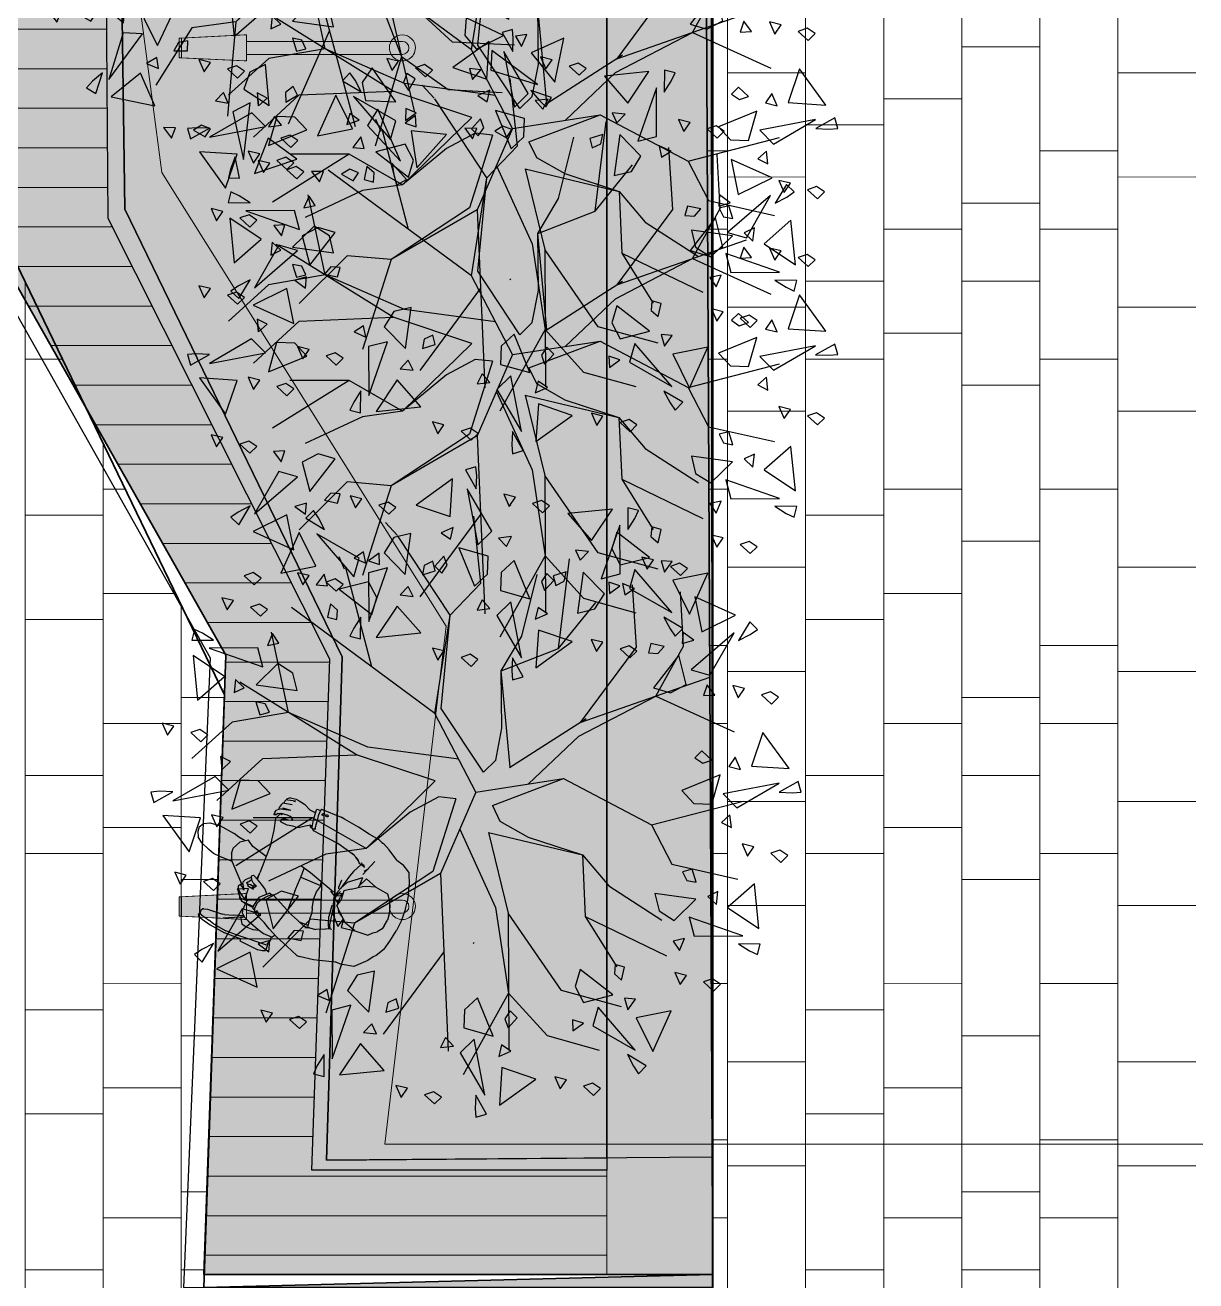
# Model space of a CAD drawing. Header units: millimetres. Extents: x -1912 to 88153, y -54123 to 4469.
# Drawn here: x 75600 to 80100, y -18642 to -13816 of the extents above; entities that cross this region are included whole.
import ezdxf

# ---------------------------------------------------------------- set-up
doc = ezdxf.new("R2010")
doc.units = ezdxf.units.MM
doc.header["$MEASUREMENT"] = 0
for name, color, linetype, lineweight in [('A - Fill Zone_Pen_No__1', 7, 'Continuous', 13), ('A - Pllaka meskatit_Pen_No__42', 8, 'Continuous', 25), ('A - Sanitaria_Pen_No__42', 8, 'Continuous', 25), ('Drawing & Figure_Pen_No__1', 7, 'Continuous', 13), ('Interior - Lamp_Pen_No__1', 7, 'Continuous', 13)]:
    doc.layers.add(name, color=color, linetype=linetype, lineweight=lineweight)
for name, color, linetype, lineweight, true_color in [('A - Fill Zone_Pen_No__102', 7, 'Continuous', 13, 0xcccccc), ('A - Fill Zone_Pen_No__28', 7, 'Continuous', 35, 0xa80f02), ('A - Fill Zone_Pen_No__4', 7, 'Continuous', 20, 0x029e21), ('Interior - Lamp_Pen_No__77', 7, 'Continuous', 20, 0xffeb28)]:
    doc.layers.add(name, color=color, linetype=linetype, lineweight=lineweight, true_color=true_color)
doc.layers.add('A - Pllaka meskatit', color=7, linetype='Continuous')

# ---------------------------------------------------------------- blocks, each defined once
blk = doc.blocks.new('*X2')
at = {"layer": 'A - Fill Zone_Pen_No__102', "color": 254, "linetype": 'Continuous', "lineweight": 13, "true_color": 0xcccccc}
for p, q in [((78300, -14600), (78300, -12699.8)), ((78600, -14600.1), (78600, -12700)), ((78900, -14600.1), (78900, -12699.9)), ((79200, -14600), (79200, -12699.9)), ((79500, -14600), (79500, -12699.8)), ((79800, -14600), (79800, -12699.8)), ((79200, -13900), (79500, -13900)), ((78300, -14000), (78600, -13999.9)), ((79800, -14000), (80100, -13999.9)), ((78900, -14100.1), (79200, -14100)), ((78600, -14200.1), (78900, -14200)), ((78221.6, -14300), (78300, -14300)), ((79500, -14300), (79800, -14300)), ((78300, -14400), (78600, -14399.9)), ((79800, -14400), (80100, -14399.9)), ((79200, -14500), (79500, -14500)), ((78223.1, -14600), (78300, -14600)), ((78300, -16500), (78300, -14599.8)), ((78600, -16500.1), (78600, -14600)), ((78900, -16500.1), (78900, -14599.9)), ((78900, -14600.1), (79200, -14600)), ((79200, -16500), (79200, -14599.9)), ((79500, -16500), (79500, -14599.8)), ((79500, -14600), (79800, -14600)), ((79800, -16500), (79800, -14599.8)), ((75600, -16500.1), (75600, -14801.4)), ((78600, -14800), (78900, -14799.9)), ((79500, -14800), (79200, -14800)), ((78300, -14900), (78600, -14899.9)), ((79800, -14900), (80100, -14899.9)), ((78900, -15000.1), (79200, -15000)), ((75600, -15100.1), (75744, -15100.1)), ((78225.6, -15100), (78300, -15100)), ((78600, -15100.1), (78900, -15100)), ((79500, -15100), (79800, -15100)), ((79200, -15200), (79500, -15200)), ((78300, -15300), (78600, -15299.9)), ((79800, -15300), (80100, -15299.9)), ((75900, -16500.1), (75900, -15423.5)), ((75900, -15600.1), (75985.1, -15600.1)), ((78228.1, -15600), (78300, -15600)), ((78900, -15600.1), (79200, -15600)), ((79500, -15600), (79800, -15600)), ((75600, -15700.1), (75900, -15700)), ((78600, -15700.1), (78900, -15700)), ((79200, -15800), (79500, -15800)), ((78300, -15900), (78600, -15899.9)), ((79800, -15900), (80100, -15899.9)), ((75900, -16000.1), (76178, -16000)), ((78900, -16000.1), (79200, -16000)), ((76200, -16500), (76200, -16045.6)), ((75600, -16100.1), (75900, -16100)), ((78600, -16100.1), (78900, -16100)), ((78231.1, -16200), (78300, -16200)), ((79500, -16200), (79800, -16200)), ((78300, -16300), (78600, -16299.9)), ((79800, -16300), (80100, -16299.9)), ((76200, -16400), (76365.8, -16400)), ((79200, -16400), (79500, -16400)), ((75600, -18400.1), (75600, -16500)), ((75900, -18400.1), (75900, -16499.9)), ((75900, -16500.1), (76200, -16500)), ((76200, -18400), (76200, -16499.9)), ((78232.6, -16500), (78300, -16500)), ((78300, -18400), (78300, -16499.8)), ((78600, -18400.1), (78600, -16500)), ((78900, -18400.1), (78900, -16499.9)), ((78900, -16500.1), (79200, -16500)), ((79200, -18400), (79200, -16499.9)), ((79500, -18400), (79500, -16499.8)), ((79500, -16500), (79800, -16500)), ((79800, -18400), (79800, -16499.8)), ((75600, -16700), (75900, -16699.9)), ((76355.4, -16700), (76200, -16700)), ((78600, -16700), (78900, -16699.9)), ((79500, -16700), (79200, -16700)), ((78300, -16800), (78600, -16799.9)), ((79800, -16800), (80100, -16799.9)), ((75900, -16900.1), (76200, -16900)), ((78900, -16900.1), (79200, -16900)), ((75600, -17000.1), (75900, -17000)), ((78235.1, -17000), (78300, -17000)), ((78600, -17000.1), (78900, -17000)), ((79500, -17000), (79800, -17000)), ((76200, -17100), (76341.6, -17100)), ((79200, -17100), (79500, -17100)), ((78300, -17200), (78600, -17199.9)), ((79800, -17200), (80100, -17199.9)), ((75900, -17500.1), (76200, -17500)), ((78237.6, -17500), (78300, -17500)), ((78900, -17500.1), (79200, -17500)), ((79500, -17500), (79800, -17500)), ((75600, -17600.1), (75900, -17600)), ((78600, -17600.1), (78900, -17600)), ((76200, -17700), (76320.8, -17700)), ((79200, -17700), (79500, -17700)), ((78300, -17800), (78600, -17799.9)), ((79800, -17800), (80100, -17799.9)), ((75900, -17900.1), (76200, -17900)), ((78900, -17900.1), (79200, -17900)), ((75600, -18000.1), (75900, -18000)), ((78600, -18000.1), (78900, -18000)), ((78240.6, -18100), (78300, -18100)), ((79500, -18100), (79800, -18100)), ((78300, -18200), (78600, -18199.9)), ((79800, -18200), (80100, -18199.9)), ((76200, -18300), (76300, -18300)), ((79200, -18300), (79500, -18300)), ((75600, -20300.1), (75600, -18400)), ((75900, -20300.1), (75900, -18399.9)), ((75900, -18400.1), (76200, -18400)), ((76200, -20300), (76200, -18399.9)), ((78242.1, -18400), (78300, -18400)), ((78300, -20300), (78300, -18399.8)), ((78600, -20300.1), (78600, -18400)), ((78900, -20300.1), (78900, -18399.9)), ((78900, -18400.1), (79200, -18400)), ((79200, -20300), (79200, -18399.9)), ((79500, -20300), (79500, -18399.8)), ((79500, -18400), (79800, -18400)), ((79800, -20300), (79800, -18399.8)), ((75600, -18600), (75900, -18599.9)), ((76289.7, -18600), (76200, -18600)), ((78600, -18600), (78900, -18599.9)), ((79500, -18600), (79200, -18600))]:
    blk.add_line(p, q, dxfattribs=at)
blk = doc.blocks.new('Fill_1', base_point=(0, 0))
at = {"layer": 'A - Fill Zone_Pen_No__28', "color": 14, "linetype": 'Continuous', "lineweight": 35, "true_color": 0xa80f02, "flags": 128}
blk.add_lwpolyline([(76366.1, -16390.2), (75512.1, -14619.1), (75512.1, -13439.4), (76500.5, -10122), (78200.7, -10113.5), (78243.4, -18667.2), (76287.3, -18667.4)], close=True, dxfattribs=at)
at = {"layer": 'A - Fill Zone_Pen_No__102', "color": 254, "linetype": 'Continuous', "lineweight": 13, "true_color": 0xcccccc}
blk.add_blockref('*X2', (0, 0), dxfattribs=at)
blk = doc.blocks.new('Slab_29', base_point=(75512.1, -14717.6))
at = {"layer": 'A - Pllaka meskatit_Pen_No__42', "color": 8, "linetype": 'Continuous', "lineweight": 25, "flags": 128}
for points in [[(75512.1, -14717.6), (76371.4, -16237.3), (76287.3, -18617.4), (78242.4, -18617.4), (78242.4, -18117.3), (78235.6, -10664.1), (78036, -10664.3), (78036, -10164.3), (76536, -10171.8), (75512.1, -13439.4)], [(75911.5, -13527.8), (76816.8, -10570.4), (77836, -10565.3), (77836, -18217.4), (77036.7, -18217.4), (76701.4, -18217.4), (76771.1, -16252.4), (75919.5, -14560.1)]]:
    blk.add_lwpolyline(points, close=True, dxfattribs=at)
blk = doc.blocks.new('Slab_32', base_point=(76500.5, -10122))
at = {"layer": 'A - Pllaka meskatit_Pen_No__42', "color": 8, "linetype": 'Continuous', "lineweight": 25, "flags": 128}
blk.add_lwpolyline([(76500.5, -10122), (75454.8, -13452.6), (75455, -14730.8), (76311.8, -16248.3), (76208.8, -18667.4), (76287.3, -18667.4), (78242.4, -18667.4), (78242.4, -18166.8), (76758.5, -18178.2), (76819, -16243.7), (75982.8, -14523.2), (75968.7, -13514.7), (76852.3, -10620.2), (78086, -10614.1), (78086, -10114)], close=True, dxfattribs=at)
blk = doc.blocks.new('Slab_37', base_point=(76852.3, -10620.2))
at = {"layer": 'A - Pllaka meskatit_Pen_No__42', "color": 8, "linetype": 'Continuous', "lineweight": 25, "flags": 128}
blk.add_lwpolyline([(76852.3, -10620.2), (75968.7, -13514.7), (75982.8, -14523.2), (76819, -16243.7), (76758.5, -18178.2), (77836, -18169.9), (77836, -10615.3)], close=True, dxfattribs=at)
blk = doc.blocks.new('Slab_38', base_point=(83615.8, 2742.2))
at = {"layer": 'A - Pllaka meskatit_Pen_No__42', "color": 8, "linetype": 'Continuous', "lineweight": 25, "flags": 128}
blk.add_lwpolyline([(75512.1, -13439.4), (75512.1, -14717.6), (76371.4, -16237.3), (76287.3, -18667.4), (78242, -18667.4), (78241.9, -10113.3), (76500.5, -10122)], close=True, dxfattribs=at)
blk = doc.blocks.new('Bush2_GWL')
at = {"layer": 'A - Sanitaria_Pen_No__42', "color": 8, "linetype": 'Continuous', "lineweight": 25}
for p, q in [((0, 1250), (-40.4, 1238.4)), ((0, 1250), (-40.4, 1238.4)), ((-40.4, 1238.4), (0.7, 1164.9)), ((-40.4, 1238.4), (0.7, 1164.9)), ((2.7, 1215.6), (0, 1250)), ((2.7, 1215.6), (0, 1250)), ((0.7, 1164.9), (2.7, 1215.6)), ((0.7, 1164.9), (2.7, 1215.6)), ((-89.8, 1203.7), (-229.4, 1103)), ((-89.8, 1203.7), (-229.4, 1103)), ((-99.3, 1059), (-89.8, 1203.7)), ((-99.3, 1059), (-89.8, 1203.7)), ((-34.1, 1164.8), (6.8, 950.3)), ((60.3, 1002.9), (-34.1, 1164.8)), ((-34.1, 1164.8), (6.8, 950.3)), ((60.3, 1002.9), (-34.1, 1164.8)), ((264.4, 1206.3), (218, 1185.8)), ((218, 1185.8), (253.6, 1161.6)), ((253.6, 1161.6), (264.4, 1206.3)), ((-308.1, 1158.1), (-354.5, 1137.6)), ((-354.5, 1137.6), (-318.9, 1113.4)), ((-318.9, 1113.4), (-308.1, 1158.1)), ((-625, 1082.5), (-654.2, 1052.3)), ((-605.5, 1054.1), (-625, 1082.5)), ((-229.4, 1103), (-99.3, 1059)), ((-229.4, 1103), (-99.3, 1059)), ((268.4, 937.5), (128.7, 1092)), ((228.5, 1096.1), (193.5, 1057.7)), ((240.4, 1061.3), (228.5, 1096.1)), ((524.1, 1087.4), (352.8, 1069.9)), ((352.8, 1069.9), (443.5, 966.8)), ((443.5, 966.8), (524.1, 1087.4)), ((584.2, 1092.7), (583.1, 1008.5)), ((625, 1082.5), (584.2, 1092.7)), ((610.1, 1051.4), (625, 1082.5)), ((-654.2, 1052.3), (-581.8, 1009.2)), ((-581.8, 1009.2), (-605.5, 1054.1)), ((-344, 1047.9), (-379, 1009.5)), ((-332.1, 1013.1), (-344, 1047.9)), ((-87.2, 1016.4), (-133.6, 995.9)), ((-87.2, 1016.4), (-133.6, 995.9)), ((-98, 971.7), (-87.2, 1016.4)), ((-98, 971.7), (-87.2, 1016.4)), ((193.5, 1057.7), (219.8, 1030.9)), ((219.8, 1030.9), (240.4, 1061.3)), ((552.9, 1025.8), (481, 819.6)), ((553.7, 838.3), (552.9, 1025.8)), ((583.1, 1008.5), (610.1, 1051.4)), ((-679.7, 997.6), (-750.2, 840.5)), ((-615.5, 867.5), (-679.7, 997.6)), ((-612, 991.7), (-469.3, 826.4)), ((-449.2, 898.7), (-612, 991.7)), ((-379, 1009.5), (-352.7, 982.7)), ((-352.7, 982.7), (-332.1, 1013.1)), ((-133.6, 995.9), (-98, 971.7)), ((-133.6, 995.9), (-98, 971.7)), ((-33.1, 996.4), (128.7, 819.9)), ((6.8, 950.3), (60.3, 1002.9)), ((6.8, 950.3), (60.3, 1002.9)), ((136.4, 981.6), (87.1, 976.1)), ((136.4, 981.6), (87.1, 976.1)), ((87.1, 976.1), (111.8, 978.8)), ((87.1, 976.1), (116.7, 943)), ((87.1, 976.1), (116.7, 943)), ((116.7, 943), (136.4, 981.6)), ((116.7, 943), (136.4, 981.6)), ((746.5, 977.3), (700.1, 956.8)), ((735.7, 932.6), (746.5, 977.3)), ((-372.7, 918.3), (-412.6, 888.9)), ((-370.4, 875), (-372.7, 918.3)), ((-99.3, 628.6), (-283.2, 922.8)), ((-65.7, 938.4), (-5.8, 791)), ((46.2, 906.8), (-65.7, 938.4)), ((-65.7, 938.4), (-5.8, 791)), ((46.2, 906.8), (-65.7, 938.4)), ((306.2, 720.8), (268.4, 937.5)), ((382.3, 929.3), (401, 890.6)), ((432.7, 923.8), (382.3, 929.3)), ((401, 890.6), (432.7, 923.8)), ((700.1, 956.8), (735.7, 932.6)), ((-469.3, 826.4), (-449.2, 898.7)), ((-412.6, 888.9), (-370.4, 875)), ((-123.1, 906.2), (-158.1, 867.8)), ((-123.1, 906.2), (-158.1, 867.8)), ((-131.8, 841), (-111.1, 871.5)), ((-131.8, 841), (-111.1, 871.5)), ((-111.1, 871.5), (-123.1, 906.2)), ((-111.1, 871.5), (-123.1, 906.2)), ((43.6, 837.4), (46.2, 906.8)), ((43.6, 837.4), (46.2, 906.8)), ((143.4, 459.5), (422.8, 908.1)), ((831.2, 891.2), (796.1, 852.8)), ((843.1, 856.4), (831.2, 891.2)), ((-838.4, 826.6), (-884.9, 806.2)), ((-849.3, 782), (-838.4, 826.6)), ((-750.2, 840.5), (-615.5, 867.5)), ((-583.7, 836.7), (-613.7, 795.7)), ((-570.7, 792.6), (-583.7, 836.7)), ((-158.1, 867.8), (-131.8, 841)), ((-158.1, 867.8), (-131.8, 841)), ((-99.3, 628.6), (-99.3, 856.6)), ((-5.8, 791), (43.6, 837.4)), ((-5.8, 791), (43.6, 837.4)), ((346.5, 846.4), (297, 830.6)), ((297, 830.6), (306.4, 794.3)), ((339.5, 810.3), (346.5, 846.4)), ((412.3, 845.5), (390.5, 687.9)), ((493.4, 762.2), (412.3, 845.5)), ((481, 819.6), (553.7, 838.3)), ((710.6, 867.1), (675.6, 828.7)), ((675.6, 828.7), (701.9, 801.9)), ((701.9, 801.9), (722.6, 832.3)), ((722.6, 832.3), (710.6, 867.1)), ((796.1, 852.8), (822.4, 826)), ((822.4, 826), (843.1, 856.4)), ((-884.9, 806.2), (-849.3, 782)), ((-489.1, 636), (-673, 819.9)), ((-613.7, 795.7), (-570.7, 792.6)), ((-413.3, 808.4), (-526.1, 779.8)), ((-526.1, 779.8), (-400.5, 682.1)), ((-381, 747), (-413.3, 808.4)), ((-239.1, 577.2), (-342, 797.8)), ((128.7, 819.9), (143.4, 459.5)), ((306.2, 720.8), (614.6, 785.8)), ((306.4, 794.3), (339.5, 810.3)), ((609, 781.9), (563.5, 801.7)), ((563.5, 801.7), (572.5, 758.3)), ((572.5, 758.3), (609, 781.9)), ((-400.5, 682.1), (-381, 747)), ((456.5, 703.5), (493.4, 762.2)), ((997.6, 679.7), (840.5, 750.2)), ((840.5, 750.2), (867.5, 615.5)), ((-874.3, 716.5), (-909.3, 678)), ((-909.3, 678), (-883.1, 651.3)), ((-883.1, 651.3), (-862.4, 681.7)), ((-862.4, 681.7), (-874.3, 716.5)), ((-559.7, 723.3), (-570.8, 672.5)), ((-532, 699.1), (-559.7, 723.3)), ((-534.7, 662.5), (-532, 699.1)), ((172.8, 415.4), (306.2, 720.8)), ((302.1, 157.9), (708.7, 708.6)), ((390.5, 687.9), (456.5, 703.5)), ((867.5, 615.5), (997.6, 679.7)), ((-570.8, 672.5), (-534.7, 662.5)), ((-503.8, 466.9), (-489.1, 636)), ((-217, 422.7), (-99.3, 628.6)), ((1052.3, 654.2), (1009.2, 581.8)), ((1082.5, 625), (1052.3, 654.2)), ((-1082.5, 625), (-1092.7, 584.2)), ((-1092.7, 584.2), (-1008.5, 583.1)), ((-1051.4, 610.1), (-1082.5, 625)), ((-1008.5, 583.1), (-1051.4, 610.1)), ((-781.9, 609), (-801.7, 563.5)), ((-758.3, 572.5), (-781.9, 609)), ((795.7, 613.7), (792.6, 570.7)), ((792.6, 570.7), (836.7, 583.7)), ((836.7, 583.7), (795.7, 613.7)), ((991.7, 612), (826.4, 469.3)), ((898.7, 449.2), (991.7, 612)), ((1009.2, 581.8), (1054.1, 605.5)), ((1054.1, 605.5), (1082.5, 625)), ((-838.3, 553.7), (-1025.8, 552.9)), ((-1025.8, 552.9), (-819.6, 481)), ((-503.8, 466.9), (-849.5, 577.2)), ((-819.6, 481), (-838.3, 553.7)), ((-801.7, 563.5), (-758.3, 572.5)), ((-217, 422.7), (-239.1, 577.2)), ((672.5, 570.8), (662.5, 534.7)), ((662.5, 534.7), (699.1, 532)), ((723.3, 559.7), (672.5, 570.8)), ((699.1, 532), (723.3, 559.7)), ((-1087.4, 524.1), (-1069.9, 352.8)), ((-966.8, 443.5), (-1087.4, 524.1)), ((-762.2, 493.4), (-845.5, 412.3)), ((-703.5, 456.5), (-762.2, 493.4)), ((481.2, 400.5), (861.7, 500.1)), ((779.8, 526.1), (682.1, 400.5)), ((808.4, 413.3), (779.8, 526.1)), ((904.7, 527.1), (858.3, 506.6)), ((1138.3, 483.1), (1091.8, 462.7)), ((1127.4, 438.5), (1138.3, 483.1)), ((-1069.9, 352.8), (-966.8, 443.5)), ((-687.9, 390.5), (-703.5, 456.5)), ((-305.2, 165.3), (-503.8, 466.9)), ((-312.6, 135.9), (-503.8, 466.9)), ((42.6, 157.2), (143.4, 459.5)), ((826.4, 469.3), (898.7, 449.2)), ((1091.8, 462.7), (1127.4, 438.5)), ((-923.8, 432.7), (-929.3, 382.3)), ((-929.3, 382.3), (-890.6, 401)), ((-890.6, 401), (-923.8, 432.7)), ((-845.5, 412.3), (-687.9, 390.5)), ((-77.3, 253.6), (-217, 422.7)), ((42.6, 157.2), (-217, 422.7)), ((126.2, 66), (172.8, 415.4)), ((682.1, 400.5), (747, 381)), ((747, 381), (808.4, 413.3)), ((888.9, 412.6), (875, 370.4)), ((918.3, 372.7), (888.9, 412.6)), ((-613.9, 123), (-930.4, 356.5)), ((-846.4, 346.5), (-830.6, 297)), ((-810.3, 339.5), (-846.4, 346.5)), ((-794.3, 306.4), (-810.3, 339.5)), ((875, 370.4), (918.3, 372.7)), ((986.1, 301.6), (1035.5, 348.1)), ((1102.3, 372.9), (1067.3, 334.5)), ((1093.6, 307.8), (1114.3, 338.2)), ((1114.3, 338.2), (1102.3, 372.9)), ((-1127.7, 308.4), (-1174.1, 287.9)), ((-1138.5, 263.7), (-1127.7, 308.4)), ((-830.6, 297), (-794.3, 306.4)), ((679.7, 98.9), (982.6, 298.6)), ((1067.3, 334.5), (1093.6, 307.8)), ((-1174.1, 287.9), (-1138.5, 263.7)), ((-18.4, 143.3), (-77.3, 253.6)), ((-1163.6, 198.2), (-1198.6, 159.7)), ((-1151.7, 163.4), (-1163.6, 198.2)), ((1103, 229.4), (1059, 99.3)), ((1203.7, 89.8), (1103, 229.4)), ((-1198.6, 159.7), (-1172.3, 133)), ((-1172.3, 133), (-1151.7, 163.4)), ((-25.8, 77.1), (-305.2, 165.3)), ((0, 0), (302.1, 157.9)), ((302.1, 157.9), (679.7, 98.9)), ((867.8, 158.1), (841, 131.8)), ((906.2, 123.1), (867.8, 158.1)), ((-312.6, 135.9), (-996.5, 106.5)), ((-981.6, 136.4), (-976.1, 87.1)), ((-943, 116.7), (-981.6, 136.4)), ((-976.1, 87.1), (-943, 116.7)), ((0, 0), (-312.6, 135.9)), ((-25.8, 77.1), (-18.4, 143.3)), ((76.2, -28.3), (320.4, 133.7)), ((320.4, 133.7), (679.7, 98.9)), ((679.7, 98.9), (802.1, -18.8)), ((841, 131.8), (871.5, 111.1)), ((871.5, 111.1), (906.2, 123.1)), ((995.9, 133.6), (971.7, 98)), ((971.7, 98), (1016.4, 87.2)), ((1016.4, 87.2), (995.9, 133.6)), ((1059, 99.3), (1203.7, 89.8)), ((-1002.9, 60.3), (-1164.8, -34.1)), ((-773.1, -125.5), (-1086.2, 48.8)), ((-950.3, 6.8), (-1002.9, 60.3)), ((-143.3, 62.3), (-443.5, -75.4)), ((938.4, 65.7), (791, 5.8)), ((906.8, -46.2), (938.4, 65.7)), ((-1215.6, 2.7), (-1250, 0)), ((-1250, 0), (-1238.4, -40.4)), ((-1238.4, -40.4), (-1164.9, 0.7)), ((-1164.9, 0.7), (-1215.6, 2.7)), ((-1164.8, -34.1), (-950.3, 6.8)), ((-906.8, 46.2), (-938.4, -65.7)), ((-837.4, 43.6), (-906.8, 46.2)), ((-791, -5.8), (-837.4, 43.6)), ((-578.4, 7.3), (-581.6, 10.5)), ((0, 0), (51.7, -336.9)), ((791, 5.8), (837.4, -43.6)), ((802.1, -18.8), (1060.6, 8.8)), ((1164.8, 34.1), (950.3, -6.8)), ((1002.9, -60.3), (1164.8, 34.1)), ((1238.4, 40.4), (1164.9, -0.7)), ((1215.6, -2.7), (1250, 0)), ((1250, 0), (1238.4, 40.4)), ((-938.4, -65.7), (-791, -5.8)), ((-155.7, -47.8), (-465.2, -123.8)), ((-155.7, -47.8), (-241.9, -409)), ((76.2, -28.3), (123.1, -75.6)), ((837.4, -43.6), (906.8, -46.2)), ((950.3, -6.8), (1002.9, -60.3)), ((1164.9, -0.7), (1215.6, -2.7)), ((-1203.7, -89.8), (-1103, -229.4)), ((-1059, -99.3), (-1203.7, -89.8)), ((-971.7, -98), (-1016.4, -87.2)), ((-1016.4, -87.2), (-995.9, -133.6)), ((-443.5, -75.4), (-773.1, -125.5)), ((-111.4, -92), (-173.3, -200.6)), ((-51.5, -62.9), (-111.4, -92)), ((-51.5, -62.9), (51.7, -336.9)), ((123.1, -75.6), (245.9, -99.1)), ((976.1, -87.1), (943, -116.7)), ((981.6, -136.4), (976.1, -87.1)), ((-1103, -229.4), (-1059, -99.3)), ((-995.9, -133.6), (-971.7, -98)), ((-465.2, -123.8), (-993.7, -126.6)), ((-773.1, -125.5), (-936.2, -273)), ((-871.5, -111.1), (-906.2, -123.1)), ((-906.2, -123.1), (-867.8, -158.1)), ((-841, -131.8), (-871.5, -111.1)), ((-867.8, -158.1), (-841, -131.8)), ((-762.1, -328.4), (-465.2, -123.8)), ((93.9, -129.3), (282.2, -422.9)), ((95.6, -131.9), (465.2, -96.6)), ((245.9, -99.1), (465.2, -96.6)), ((465.2, -96.6), (599.3, -176.4)), ((465.2, -96.6), (551.6, -317.5)), ((943, -116.7), (981.6, -136.4)), ((1144.3, -107.4), (1097.8, -127.9)), ((1097.8, -127.9), (1133.4, -152.1)), ((1133.4, -152.1), (1144.3, -107.4)), ((599.3, -176.4), (835.6, -234.9)), ((-173.3, -200.6), (-241.9, -409)), ((31, -201.7), (214.7, -395.3)), ((1108.4, -217.6), (1073.4, -256.1)), ((1120.3, -252.4), (1108.4, -217.6)), ((-936.2, -273), (-992.3, -473.5)), ((1073.4, -256.1), (1099.6, -282.8)), ((1099.6, -282.8), (1120.3, -252.4)), ((-1094.7, -302.7), (-1141.2, -323.2)), ((-1141.2, -323.2), (-1105.6, -347.4)), ((-1105.6, -347.4), (-1094.7, -302.7)), ((-825.2, -559.4), (-762.1, -328.4)), ((51.7, -336.9), (-126.2, -675.2)), ((551.6, -317.5), (896, -359.2)), ((551.6, -317.5), (729, -460.7)), ((830.6, -297), (794.3, -306.4)), ((794.3, -306.4), (810.3, -339.5)), ((846.4, -346.5), (830.6, -297)), ((-875, -370.4), (-918.3, -372.7)), ((-918.3, -372.7), (-888.9, -412.6)), ((-888.9, -412.6), (-875, -370.4)), ((-747, -381), (-808.4, -413.3)), ((-682.1, -400.5), (-747, -381)), ((810.3, -339.5), (846.4, -346.5)), ((929.3, -382.3), (890.6, -401)), ((923.8, -432.7), (929.3, -382.3)), ((1069.9, -352.8), (966.8, -443.5)), ((1087.4, -524.1), (1069.9, -352.8)), ((-1130.7, -412.9), (-1165.7, -451.3)), ((-1118.7, -447.7), (-1130.7, -412.9)), ((-808.4, -413.3), (-779.8, -526.1)), ((-779.8, -526.1), (-682.1, -400.5)), ((-478.8, -419.3), (-671.7, -540.9)), ((-478.8, -419.3), (-629.6, -731.7)), ((-241.9, -409), (-478.8, -419.3)), ((-241.9, -409), (-360.7, -510)), ((214.7, -395.3), (368.7, -691)), ((557.2, -615), (267.6, -400.1)), ((267.6, -400.1), (441.2, -899.3)), ((845.5, -412.3), (687.9, -390.5)), ((687.9, -390.5), (703.5, -456.5)), ((762.2, -493.4), (845.5, -412.3)), ((890.6, -401), (923.8, -432.7)), ((-1165.7, -451.3), (-1139.4, -478.1)), ((-1139.4, -478.1), (-1118.7, -447.7)), ((-898.7, -449.2), (-991.7, -612)), ((-991.7, -612), (-826.4, -469.3)), ((-826.4, -469.3), (-898.7, -449.2)), ((703.5, -456.5), (762.2, -493.4)), ((1025.8, -552.9), (819.6, -481)), ((819.6, -481), (838.3, -553.7)), ((966.8, -443.5), (1087.4, -524.1)), ((-360.7, -510), (-492.5, -714.8)), ((-792.6, -570.7), (-836.7, -583.7)), ((-795.7, -613.7), (-792.6, -570.7)), ((-699.1, -532), (-723.3, -559.7)), ((-723.3, -559.7), (-672.5, -570.8)), ((-662.5, -534.7), (-699.1, -532)), ((-672.5, -570.8), (-662.5, -534.7)), ((801.7, -563.5), (758.3, -572.5)), ((758.3, -572.5), (781.9, -609)), ((781.9, -609), (801.7, -563.5)), ((838.3, -553.7), (1025.8, -552.9)), ((-1054.1, -605.5), (-1082.5, -625)), ((-1082.5, -625), (-1052.3, -654.2)), ((-1009.2, -581.8), (-1054.1, -605.5)), ((-1052.3, -654.2), (-1009.2, -581.8)), ((-867.5, -615.5), (-997.6, -679.7)), ((-840.5, -750.2), (-867.5, -615.5)), ((-836.7, -583.7), (-795.7, -613.7)), ((796.2, -599.9), (557.2, -615)), ((1092.7, -584.2), (1008.5, -583.1)), ((1008.5, -583.1), (1051.4, -610.1)), ((1051.4, -610.1), (1082.5, -625)), ((1082.5, -625), (1092.7, -584.2)), ((-126.2, -675.2), (-277.2, -752.9)), ((-126.2, -675.2), (-35.2, -1026.4)), ((534.7, -662.5), (532, -699.1)), ((570.8, -672.5), (534.7, -662.5)), ((559.7, -723.3), (570.8, -672.5)), ((903.2, -637.8), (856.8, -658.3)), ((856.8, -658.3), (892.4, -682.5)), ((892.4, -682.5), (903.2, -637.8)), ((-997.6, -679.7), (-840.5, -750.2)), ((-456.5, -703.5), (-493.4, -762.2)), ((-390.5, -687.9), (-456.5, -703.5)), ((-412.3, -845.5), (-390.5, -687.9)), ((368.7, -691), (231.9, -992.9)), ((368.7, -691), (561, -797.6)), ((400.5, -682.1), (381, -747)), ((526.1, -779.8), (400.5, -682.1)), ((532, -699.1), (559.7, -723.3)), ((-693.8, -764.3), (-740.2, -784.8)), ((-704.6, -809), (-693.8, -764.3)), ((-572.5, -758.3), (-609, -781.9)), ((-563.5, -801.7), (-572.5, -758.3)), ((-493.4, -762.2), (-412.3, -845.5)), ((-277.2, -752.9), (-334.6, -1006.5)), ((381, -747), (413.3, -808.4)), ((867.3, -748), (832.3, -786.4)), ((879.2, -782.7), (867.3, -748)), ((-740.2, -784.8), (-704.6, -809)), ((-609, -781.9), (-563.5, -801.7)), ((-481, -819.6), (-553.7, -838.3)), ((-552.9, -1025.8), (-481, -819.6)), ((-339.5, -810.3), (-346.5, -846.4)), ((-306.4, -794.3), (-339.5, -810.3)), ((-297, -830.6), (-306.4, -794.3)), ((5.8, -791), (-43.6, -837.4)), ((65.7, -938.4), (5.8, -791)), ((413.3, -808.4), (526.1, -779.8)), ((561, -797.6), (769, -785.9)), ((613.7, -795.7), (570.7, -792.6)), ((570.7, -792.6), (583.7, -836.7)), ((583.7, -836.7), (613.7, -795.7)), ((832.3, -786.4), (858.6, -813.2)), ((858.6, -813.2), (879.2, -782.7)), ((-553.7, -838.3), (-552.9, -1025.8)), ((-346.5, -846.4), (-297, -830.6)), ((-43.6, -837.4), (-46.2, -906.8)), ((131.8, -841), (111.1, -871.5)), ((123.1, -906.2), (158.1, -867.8)), ((158.1, -867.8), (131.8, -841)), ((469.3, -826.4), (449.2, -898.7)), ((612, -991.7), (469.3, -826.4)), ((750.2, -840.5), (615.5, -867.5)), ((615.5, -867.5), (679.7, -997.6)), ((679.7, -997.6), (750.2, -840.5)), ((-729.7, -874.5), (-764.7, -913)), ((-764.7, -913), (-738.4, -939.7)), ((-738.4, -939.7), (-717.8, -909.3)), ((-717.8, -909.3), (-729.7, -874.5)), ((-401, -890.6), (-432.7, -923.8)), ((-382.3, -929.3), (-401, -890.6)), ((-46.2, -906.8), (65.7, -938.4)), ((111.1, -871.5), (123.1, -906.2)), ((412.6, -888.9), (370.4, -875)), ((370.4, -875), (372.7, -918.3)), ((372.7, -918.3), (412.6, -888.9)), ((449.2, -898.7), (612, -991.7)), ((-432.7, -923.8), (-382.3, -929.3)), ((-116.7, -943), (-136.4, -981.6)), ((-87.1, -976.1), (-116.7, -943)), ((-6.8, -950.3), (-60.3, -1002.9)), ((34.1, -1164.8), (-6.8, -950.3)), ((-583.1, -1008.5), (-610.1, -1051.4)), ((-584.2, -1092.7), (-583.1, -1008.5)), ((-443.5, -966.8), (-524.1, -1087.4)), ((-352.8, -1069.9), (-443.5, -966.8)), ((-136.4, -981.6), (-87.1, -976.1)), ((-60.3, -1002.9), (34.1, -1164.8)), ((98, -971.7), (87.2, -1016.4)), ((87.2, -1016.4), (133.6, -995.9)), ((133.6, -995.9), (98, -971.7)), ((409.1, -987.3), (362.6, -1007.8)), ((362.6, -1007.8), (398.2, -1032)), ((398.2, -1032), (409.1, -987.3)), ((654.2, -1052.3), (581.8, -1009.2)), ((581.8, -1009.2), (605.5, -1054.1)), ((-610.1, -1051.4), (-625, -1082.5)), ((-199.6, -1023.5), (-246.1, -1043.9)), ((-246.1, -1043.9), (-210.5, -1068.1)), ((-210.5, -1068.1), (-199.6, -1023.5)), ((99.3, -1059), (89.8, -1203.7)), ((229.4, -1103), (99.3, -1059)), ((605.5, -1054.1), (625, -1082.5)), ((625, -1082.5), (654.2, -1052.3)), ((-625, -1082.5), (-584.2, -1092.7)), ((-524.1, -1087.4), (-352.8, -1069.9)), ((89.8, -1203.7), (229.4, -1103)), ((373.1, -1097.5), (338.1, -1135.9)), ((385.1, -1132.3), (373.1, -1097.5)), ((-235.5, -1133.7), (-270.5, -1172.1)), ((-223.6, -1168.4), (-235.5, -1133.7)), ((338.1, -1135.9), (364.4, -1162.7)), ((364.4, -1162.7), (385.1, -1132.3)), ((-270.5, -1172.1), (-244.3, -1198.8)), ((-244.3, -1198.8), (-223.6, -1168.4)), ((-0.7, -1164.9), (-2.7, -1215.6)), ((40.4, -1238.4), (-0.7, -1164.9)), ((-2.7, -1215.6), (0, -1250)), ((0, -1250), (40.4, -1238.4))]:
    blk.add_line(p, q, dxfattribs=at)
blk = doc.blocks.new('Man Sitting 01 26')
at = {"layer": 'A - Sanitaria_Pen_No__42', "color": 8, "linetype": 'Continuous', "lineweight": 25}
for p, q in [((-107, 332.1), (-73.2, 340.7)), ((-46.9, 343.9), (-73.2, 340.7)), ((-46.9, 343.9), (2.9, 345.8)), ((2.9, 345.8), (43.1, 342.8)), ((90.1, 334), (43.1, 342.8)), ((-183.1, 303.6), (-201.7, 272.8)), ((-183.1, 303.6), (-136.2, 324.4)), ((-107, 332.1), (-136.2, 324.4)), ((-34.6, 284.3), (-6.9, 291.7)), ((-6.9, 291.7), (18.5, 296.1)), ((43.9, 291.9), (18.5, 296.1)), ((43.9, 291.9), (57.3, 288.7)), ((127.5, 324.4), (90.1, 334)), ((127.5, 324.4), (160.7, 304.9)), ((160.7, 304.9), (169.5, 296.4)), ((169.5, 296.4), (190.2, 281.5)), ((-209.9, 244.5), (-235, 202.7)), ((-209.9, 244.5), (-201.7, 272.8)), ((-83.5, 207.4), (-75.7, 258.1)), ((-75.7, 258.1), (-57.2, 272.6)), ((-57.2, 272.6), (-34.6, 284.3)), ((57.3, 288.7), (75.1, 275.6)), ((84.6, 260.7), (75.1, 275.6)), ((99.8, 246), (84.6, 260.7)), ((102.4, 193.2), (99.8, 246)), ((190.2, 281.5), (231.3, 240.4)), ((-249.7, 172.7), (-235, 202.7)), ((-99.3, 161.7), (-83.5, 207.4)), ((-83.5, 207.4), (-77.9, 190.5)), ((102.4, 193.2), (88.7, 150.2)), ((110.4, 139.9), (102.4, 193.2)), ((231.3, 240.4), (240.9, 195.5)), ((241.5, 171.5), (240.9, 195.5)), ((-257.1, 152.6), (-263.1, 108.6)), ((-251.7, 165.2), (-257.1, 152.6)), ((-251.7, 165.2), (-249.7, 172.7)), ((-173.9, 167.2), (-109.4, 142.6)), ((-123.6, 143.5), (-138.2, 153.6)), ((-99.3, 161.7), (-64.4, 145.4)), ((-99.3, 161.7), (-99.3, 161.7)), ((-97.2, 146), (-59.1, 98)), ((-97.2, 146), (-97.2, 146)), ((-97.2, 146), (-64.4, 145.4)), ((-77.9, 190.5), (-66.8, 158.4)), ((-41, 121.3), (-66.8, 158.4)), ((-57.5, 145.1), (-64.4, 145.4)), ((88.7, 150.2), (53.1, 108.9)), ((241.5, 171.5), (242.8, 166.3)), ((242.8, 166.3), (264.5, 87.3)), ((-263.1, 108.6), (-273.4, 60.8)), ((-170.4, 74.3), (-159.2, 101.8)), ((-153.7, 106.9), (-162.7, 93.3)), ((-159.2, 101.8), (-145.8, 114.2)), ((-137.3, 135.6), (-150, 121.8)), ((-138, 138.9), (-147.4, 132.3)), ((-145.8, 114.2), (-140.9, 131.8)), ((-107.6, 104.8), (-143.3, 123)), ((-107.6, 104.8), (-84.6, 97.4)), ((-84.6, 97.4), (-29.6, 83.7)), ((-59.1, 98), (-29.6, 83.7)), ((-41, 121.3), (-24.5, 98.5)), ((-24.5, 98.5), (9.8, 100.2)), ((-5.6, 81.8), (-15.4, 98.9)), ((-14.2, 99), (-9, 96.3)), ((9.8, 100.2), (36, 92.8)), ((53.1, 108.9), (36, 92.8)), ((58.6, 110.5), (48.1, 104.2)), ((61.2, 114.2), (58.6, 110.5)), ((62.2, 116.7), (61.2, 114.2)), ((68.4, 126.6), (62.2, 116.7)), ((74.8, 91.5), (108.7, 123.8)), ((77.1, 136.7), (110.4, 139.9)), ((111.1, 126.5), (77.1, 136.7)), ((111.1, 126.5), (108.7, 123.8)), ((110.4, 139.9), (110.4, 139.9)), ((116.8, 95), (131.7, 102.2)), ((132.6, 97.6), (118.2, 90.7)), ((130.7, 110.1), (132.1, 98.7)), ((132.1, 98.7), (137.5, 86.8)), ((-273.4, 60.8), (-282.1, -1.5)), ((-165.7, 85.8), (-185.4, 9.8)), ((-31.1, 75.3), (-61.1, 75.2)), ((-61.1, 75.2), (-61.1, 75.2)), ((-44, 86.9), (-38.4, 85.9)), ((-5, 63.3), (-42.7, -46.7)), ((-24.3, 77), (-31.1, 75.3)), ((-13.4, 77.5), (-29.6, 83.7)), ((-17.6, 86.5), (-5.6, 81.8)), ((-5.2, 78.4), (-13.4, 77.5)), ((-5.9, 78.3), (-10.3, 77.1)), ((-10.3, 77.1), (11, 73.2)), ((-9, 96.3), (-9, 89.1)), ((-4.5, 94.4), (-9, 96.3)), ((-9, 89.1), (-4.4, 80.8)), ((-7.9, 85.9), (-6.9, 85.3)), ((-7.1, 84.5), (-6.4, 84.4)), ((-5.8, 82.2), (-5.1, 81.9)), ((-4.9, 81.6), (-5.6, 81.8)), ((6.9, 73.9), (-5.2, 51.6)), ((-4.5, 94.4), (2, 94.3)), ((-3.2, 79.1), (-4.5, 78.7)), ((-3.5, 75.8), (-4.5, 75)), ((-4.5, 75), (-3.9, 74.4)), ((-4.4, 80.8), (3.7, 79.6)), ((-4.4, 80.8), (-3.5, 79)), ((-1.9, 74.5), (-3.9, 74.4)), ((-2, 75.6), (-3.6, 75.2)), ((0.4, 79.1), (-3.5, 79)), ((-2.8, 91.8), (-3.3, 94.4)), ((4, 79), (-2.8, 91.8)), ((-1.9, 74.5), (0.6, 75.1)), ((10.2, 93.5), (2, 94.3)), ((4.9, 77.5), (4, 79)), ((4.9, 77.5), (16.4, 76.9)), ((19.6, 93), (10.2, 93.5)), ((10.5, 71.4), (10.9, 72.4)), ((12.3, 71.1), (10.5, 71.4)), ((10.9, 72.4), (11.2, 72.9)), ((11, 72.4), (10.9, 72.4)), ((11, 73.2), (35.8, 78.2)), ((11, 72.4), (12.8, 73.5)), ((12.3, 71.1), (16.4, 72.2)), ((15.6, 93.2), (15, 91.6)), ((16.4, 76.9), (24.9, 89.6)), ((22, 74.9), (16.4, 72.2)), ((25, 93), (19.6, 93)), ((22, 74.9), (22.9, 75.6)), ((26.7, 93.5), (24.9, 89.6)), ((29.9, 94.5), (25, 93)), ((35.8, 78.2), (74.8, 91.5)), ((41, 79.9), (43.7, 79.9)), ((43.7, 79.9), (45.5, 81.5)), ((44.2, 75.5), (43.7, 79.9)), ((44.2, 75.5), (88.1, 80.5)), ((49.4, 82.8), (116.8, 95)), ((118.2, 90.7), (88.1, 80.5)), ((137.5, 86.8), (153.2, 52.8)), ((156.6, 27.4), (153.2, 52.8)), ((264.5, 87.3), (272.9, 31.3)), ((-185.4, 9.8), (-196.6, -95.8)), ((-17.4, 5.3), (-24.9, 5.2)), ((-8, 8.4), (-17.4, 5.3)), ((-13.6, -74.9), (-10.6, 7.5)), ((17, 1.5), (-8, 8.4)), ((44.4, 1.5), (17, 1.5)), ((82.1, 9.9), (44.4, 1.5)), ((82.1, 9.9), (98.9, 15)), ((98.9, 15), (125.2, 14.7)), ((125.2, 14.7), (157.9, 20.2)), ((145.8, -26.5), (158.6, 6.7)), ((149.7, 18.8), (149.8, -16.3)), ((156.6, 27.4), (162.2, 10.8)), ((158.7, 4.6), (157.7, 23.9)), ((273, 21.4), (253.1, -27.4)), ((273, 21.4), (272.9, 31.3)), ((-285.6, -96.7), (-283.8, -15.8)), ((-282.1, -1.5), (-283.8, -15.8)), ((-42.7, -46.7), (-54, -91.2)), ((145.8, -26.5), (129.9, -69.3)), ((253.1, -27.4), (235.3, -76.8)), ((-272.8, -68.2), (-272.6, -66.5)), ((-272.6, -69.9), (-272.8, -68.2)), ((-272.6, -66.5), (-270.9, -63.9)), ((-270.9, -72.5), (-272.6, -69.9)), ((-272.5, -81.4), (-272.2, -79.9)), ((-272.4, -83.1), (-272.5, -81.4)), ((-271.8, -84.8), (-272.4, -83.1)), ((-272.2, -79.9), (-271.4, -78.8)), ((-270.8, -86.3), (-271.8, -84.8)), ((-271.4, -78.8), (-270.4, -78.2)), ((-270.9, -63.9), (-269.7, -63.3)), ((-269.7, -73), (-270.9, -72.5)), ((-268.5, -87.9), (-270.8, -86.3)), ((-270.4, -78.2), (-267.7, -78.8)), ((-269.7, -63.3), (-268.4, -63.3)), ((-268.3, -73), (-269.7, -73)), ((-265.1, -86.3), (-268.5, -87.9)), ((-268.4, -63.3), (-266.2, -64.9)), ((-267.1, -72.4), (-268.3, -73)), ((-267.7, -78.8), (-265.5, -81.4)), ((-266.1, -71.3), (-267.1, -72.4)), ((-266.2, -64.9), (-265.5, -66.4)), ((-265.4, -69.8), (-266.1, -71.3)), ((-265.5, -66.4), (-265.4, -69.7)), ((-265.5, -81.4), (-264.9, -83.1)), ((-265.4, -69.8), (-265.4, -69.7)), ((-264.9, -83.1), (-265.1, -86.3)), ((-256.4, -100.1), (-229.1, -96.3)), ((-229.1, -96.3), (-222.7, -94.9)), ((-229.1, -96.3), (-229.1, -96.3)), ((-229.1, -96.3), (-228.3, -97)), ((-228.1, -97), (-205.2, -92.9)), ((-202.6, -90.1), (-222.7, -94.9)), ((-205.5, -92.9), (-201.3, -100.5)), ((-202.7, -90.1), (-202.6, -90.1)), ((-196.6, -95.8), (-201.3, -100.5)), ((-26.9, -74.6), (-50, -75.6)), ((46, -76.3), (-26.9, -74.6)), ((46, -76.3), (125.1, -76.3)), ((133.9, -58.5), (89, -148.7)), ((235.3, -76.8), (216.4, -115.2)), ((231.2, -85.1), (242.5, -92.5)), ((240.8, -129.3), (242.5, -92.5)), ((252.5, -94.1), (242.4, -96.3)), ((252.5, -94.1), (274.6, -101.9)), ((-285.6, -96.7), (-278.4, -99.2)), ((-278.7, -112.2), (-279.5, -98.8)), ((-278.7, -112.2), (-276.3, -113.8)), ((-265.5, -136.5), (-278.7, -164.7)), ((-278.4, -99.2), (-256.4, -100.1)), ((-245.3, -112.2), (-276.3, -113.8)), ((-263.6, -113.1), (-265.5, -136.5)), ((-229.2, -109.8), (-245.3, -112.2)), ((-206.6, -104.9), (-229.2, -109.8)), ((-228.3, -97), (-228.1, -97)), ((-213, -112.3), (-213.6, -106.4)), ((-208.7, -106.7), (-213.6, -107)), ((-213, -112.3), (-201.2, -130.5)), ((-212.3, -113.4), (-205.5, -112.9)), ((-208.8, -105.4), (-208.7, -106.7)), ((-201.3, -100.5), (-205.5, -112.9)), ((-201.2, -130.5), (-189, -149.8)), ((200.8, -142.3), (179.9, -190.5)), ((216.4, -115.2), (200.8, -142.3)), ((234.6, -153.8), (240.8, -129.3)), ((274.8, -98.1), (271.1, -100.7)), ((274.8, -98.1), (280.3, -97.9)), ((278.5, -104.3), (274.8, -98.1)), ((278.5, -104.3), (283.4, -216.8)), ((280.3, -97.9), (299.7, -97.4)), ((299.7, -97.4), (305.4, -109.2)), ((300.8, -203.9), (306.9, -126)), ((305.4, -109.2), (306.9, -126)), ((-284.8, -201.3), (-283.9, -188.3)), ((-283.9, -188.3), (-278.7, -164.7)), ((-212.8, -192.2), (-215.2, -200.5)), ((-212.8, -192.2), (-203.6, -184)), ((-210.8, -190.5), (-203.1, -189.3)), ((-202.1, -190), (-205.4, -187.8)), ((-203.6, -184), (-199.6, -200.3)), ((-184.6, -165.9), (-189, -149.8)), ((-184.6, -165.9), (-184.1, -175.7)), ((-184.1, -175.7), (-179.3, -196.6)), ((80, -185.2), (67.1, -205.9)), ((95.9, -172.2), (80, -185.2)), ((88.3, -162.8), (91.6, -153.5)), ((88.3, -162.8), (99.8, -176.9)), ((89, -148.7), (92.6, -155.4)), ((92.6, -155.4), (101.7, -165.6)), ((99.8, -176.9), (107.5, -184.4)), ((101.7, -165.6), (124, -186)), ((107.5, -184.4), (119.5, -196.8)), ((143.3, -194.7), (124, -186)), ((124, -186), (124, -186)), ((165, -196.8), (179.9, -190.5)), ((169.4, -184.3), (171.7, -180.6)), ((169.7, -185.3), (169.4, -184.3)), ((170.5, -185.9), (169.7, -185.3)), ((171.7, -186.1), (170.5, -185.9)), ((171.7, -180.6), (174.4, -178.9)), ((173.1, -185.9), (171.7, -186.1)), ((174.7, -185.2), (173.1, -185.9)), ((174.4, -178.9), (175.8, -178.6)), ((176.1, -184.2), (174.7, -185.2)), ((175.8, -178.6), (176.2, -178.7)), ((176.1, -172.8), (176.3, -171.6)), ((176.5, -173.9), (176.1, -172.8)), ((177.3, -182.9), (176.1, -184.2)), ((176.2, -178.7), (178.1, -179.5)), ((176.3, -171.6), (177.6, -169)), ((178.6, -174.8), (176.5, -173.9)), ((178.1, -181.6), (177.3, -182.9)), ((177.6, -169), (179.4, -167.1)), ((178.1, -179.5), (178.1, -181.6)), ((179.9, -174.4), (178.6, -174.8)), ((179.4, -167.1), (181.5, -166.2)), ((181.3, -173.5), (179.9, -174.4)), ((182.5, -172.3), (181.3, -173.5)), ((181.4, -166.2), (181.5, -166.2)), ((181.5, -166.2), (182.7, -166.3)), ((183.4, -170.8), (182.5, -172.3)), ((182.7, -166.3), (183.9, -168)), ((183.9, -169.3), (183.4, -170.8)), ((183.9, -168), (183.9, -169.3)), ((218.1, -201.9), (234.6, -153.8)), ((242.5, -172.8), (235.4, -150.3)), ((242.1, -200.2), (242.5, -172.8)), ((-282.1, -224.6), (-284.8, -201.3)), ((-282.1, -224.6), (-274.3, -234.1)), ((-277.8, -202.2), (-275.2, -205.4)), ((-275.5, -209.8), (-274.9, -202.3)), ((-275.5, -209.8), (-270.1, -230.6)), ((-269.5, -236.2), (-274.3, -234.1)), ((-270.1, -230.6), (-268.7, -236)), ((-269.5, -236.2), (-268.4, -236.1)), ((-268.7, -236), (-262.4, -240)), ((-252.4, -239.6), (-262.4, -240)), ((-259.3, -207.8), (-251.7, -243.1)), ((-257.9, -214.4), (-258.1, -214.4)), ((-257.4, -216.4), (-257.4, -216.5)), ((-257.4, -216.7), (-257.4, -216.5)), ((-233.7, -224.1), (-238.7, -208.7)), ((-229.3, -241.5), (-238.2, -205.8)), ((-238.2, -205.8), (-238.2, -205.8)), ((-235, -237.9), (-237.5, -214.8)), ((-237.5, -214.8), (-236.7, -214.9)), ((-237.1, -219), (-235.4, -218.8)), ((-236.4, -215.6), (-236.9, -214.9)), ((-233.6, -233), (-235.5, -233.1)), ((-233.6, -233), (-231.1, -234.4)), ((-231.7, -231.9), (-233.3, -233.2)), ((-216.9, -212.5), (-215.2, -200.5)), ((-213.8, -236.8), (-216.9, -212.5)), ((-209.2, -231.9), (-214.7, -229.2)), ((-207.1, -248.4), (-213.8, -236.8)), ((-212.7, -238.3), (-212.8, -238.5)), ((-211, -235.3), (-212.7, -238.3)), ((-212.3, -237.6), (-188.3, -247.2)), ((-211, -235.3), (-209.2, -231.9)), ((-199.6, -200.3), (-198.3, -212.1)), ((-198.3, -212.1), (-195.3, -221.4)), ((-193.7, -225.1), (-195.3, -221.4)), ((-190.2, -227.4), (-193.7, -225.1)), ((-184.7, -226.7), (-190.2, -227.4)), ((-143.9, -236.8), (-188.3, -247.2)), ((-184.7, -226.7), (-181.9, -223.7)), ((-181.9, -223.7), (-181.6, -222.5)), ((-179.3, -196.6), (-181.6, -222.5)), ((-87, -227.8), (-143.9, -236.8)), ((-87, -227.8), (29.6, -228.3)), ((-37.7, -228), (-54.4, -289.5)), ((54.9, -229.6), (29.2, -228.3)), ((56, -227.2), (29.6, -228.3)), ((57.8, -223.4), (46.4, -247.7)), ((67.1, -205.9), (57.8, -223.4)), ((74.5, -238.1), (65.6, -248.3)), ((74.5, -238.1), (82, -220.7)), ((94.9, -231.7), (77.6, -230.8)), ((88.1, -225.9), (79.6, -226.3)), ((87.4, -225.4), (81.2, -222.4)), ((96, -232.7), (82, -220.7)), ((84.9, -244.9), (86.2, -233.1)), ((92.1, -231.7), (86.2, -233.1)), ((95.9, -232.7), (92.1, -231.7)), ((94.7, -242.2), (96.7, -227.5)), ((95.9, -232.7), (96, -232.8)), ((119.5, -196.8), (154.8, -204.6)), ((143.3, -194.7), (165, -196.8)), ((143.3, -194.7), (143.3, -194.7)), ((147.7, -230.4), (147.7, -259.5)), ((167.8, -201.2), (154.8, -204.6)), ((155.6, -242.1), (159.2, -203.4)), ((159.5, -239.2), (156.9, -250.8)), ((159.5, -239.2), (162.5, -202.6)), ((186.1, -236.5), (159.9, -235.1)), ((167.8, -201.2), (170.8, -194.3)), ((198.9, -231.9), (186.1, -236.5)), ((198.9, -231.9), (209.5, -220.4)), ((208.9, -222.8), (206, -224.7)), ((206, -224.7), (218.3, -262.2)), ((206, -224.7), (209.7, -224.7)), ((208.4, -221.7), (210.1, -225.5)), ((209.5, -220.4), (218.1, -201.9)), ((209.9, -224.7), (211.6, -224.7)), ((215.6, -233.9), (211.6, -224.7)), ((211.6, -224.7), (215.2, -234.2)), ((215.2, -234.2), (237.3, -220.7)), ((215.2, -234.2), (243.1, -296.2)), ((237.3, -220.7), (242.1, -200.2)), ((283.4, -216.8), (285.3, -267.5)), ((292.8, -203.9), (292.7, -215.8)), ((292.7, -215.8), (293.4, -269.5)), ((292.8, -203.9), (300.8, -203.9)), ((-251.7, -243.1), (-243.5, -247.5)), ((-243.5, -247.5), (-231, -250.5)), ((-231, -250.5), (-226.6, -250.1)), ((-229.3, -241.5), (-218.6, -257.1)), ((-223.6, -249.8), (-226.6, -250.1)), ((-208.5, -259.8), (-218.6, -257.1)), ((-208.5, -259.8), (-199.1, -257.6)), ((-207.9, -246.9), (-200.6, -250.9)), ((-201.4, -259.8), (-207, -259.4)), ((-201.4, -259.8), (-198.8, -259.4)), ((-200.6, -250.9), (-198.1, -256.9)), ((-198.1, -256.9), (-198.8, -259.4)), ((-54.4, -289.5), (-72, -314.2)), ((95.9, -275.9), (23.3, -347.5)), ((51.2, -253.3), (46.4, -247.7)), ((51.2, -253.3), (55.2, -253.9)), ((55.2, -253.9), (65.6, -248.3)), ((60, -251.3), (60.4, -254.5)), ((60.4, -254.5), (68.7, -265.1)), ((68.4, -248.6), (65.7, -248.1)), ((68.4, -248.6), (75.6, -254)), ((73.1, -270.3), (68.7, -265.1)), ((85, -275.2), (73.1, -270.3)), ((79.5, -257.4), (75.6, -254)), ((77.3, -257.2), (80.2, -257.4)), ((84.7, -259), (80.2, -257.4)), ((80.7, -262.5), (91.3, -253.2)), ((86.3, -257.5), (84.9, -244.9)), ((92.8, -273.4), (85, -275.2)), ((91.3, -253.2), (92.6, -251.4)), ((91.9, -254.3), (94.7, -242.2)), ((92.8, -273.4), (102, -268.6)), ((93.9, -272.8), (98.6, -280.2)), ((106.3, -265.8), (98.6, -280.2)), ((98.6, -280.2), (101.5, -283)), ((100.5, -273.2), (104.7, -267.2)), ((101.5, -283), (106.6, -286.4)), ((102, -268.6), (113.7, -260.9)), ((105.2, -266.5), (104.7, -267.2)), ((106.6, -286.4), (114.5, -283.7)), ((113.8, -261.5), (108.4, -264.4)), ((130.1, -266.3), (114.5, -283.7)), ((121.6, -277.3), (120.8, -276.7)), ((126.8, -278.5), (121.6, -277.3)), ((126.8, -278.5), (131.9, -276.1)), ((133.7, -258.8), (130.1, -266.3)), ((141.5, -266.1), (131.9, -276.1)), ((140.6, -267), (145.8, -266.5)), ((147.7, -259.5), (141.5, -266.1)), ((156.9, -250.8), (145.8, -266.5)), ((150.1, -251.9), (147.7, -253.6)), ((155.6, -242.1), (155.6, -242.2)), ((227.9, -295.2), (218.3, -262.2)), ((277.1, -321), (285.3, -267.5)), ((284.8, -331.5), (293.4, -269.5)), ((-72, -314.2), (-51.8, -343)), ((-64.1, -325.4), (-68.4, -352.9)), ((227.9, -295.2), (230.2, -302.4)), ((233.5, -363.1), (230.2, -302.4)), ((243.1, -296.2), (243.1, -296.2)), ((277.1, -321), (270.9, -343.5)), ((276.8, -368.3), (284.8, -331.5)), ((277.1, -321), (277.1, -321)), ((-83.5, -437.3), (-74.4, -374.9)), ((-68.4, -352.9), (-74.4, -374.9)), ((-21.5, -358.7), (-51.8, -343)), ((1.1, -356.2), (-21.5, -358.7)), ((1.1, -356.2), (23.3, -347.5)), ((28.2, -342.7), (27.3, -393.4)), ((237.3, -376.6), (233.5, -363.1)), ((237.3, -376.6), (238.5, -380.8)), ((238.5, -380.8), (247.4, -385.2)), ((259.1, -382.5), (247.4, -385.2)), ((256.6, -383.1), (259.3, -385.7)), ((261.5, -377.8), (259.3, -385.7)), ((259.3, -385.7), (265.9, -389.2)), ((261.5, -377.8), (270.9, -343.5)), ((265.9, -389.2), (271.2, -384.8)), ((271.2, -384.8), (276.8, -368.3)), ((25.1, -420.5), (18.4, -442.8)), ((27.3, -393.4), (25.1, -420.5)), ((-78.8, -477.6), (-83.5, -437.3)), ((-67.4, -498.7), (-78.8, -477.6)), ((4.4, -477.9), (-12, -498.8)), ((18.4, -442.8), (4.4, -477.9)), ((-48.9, -509.6), (-67.4, -498.7)), ((-48.9, -509.6), (-30.6, -508.1)), ((-30.6, -508.1), (-12, -498.8))]:
    blk.add_line(p, q, dxfattribs=at)
blk = doc.blocks.new('Street Lamp 01 26')
at = {"layer": 'Interior - Lamp_Pen_No__77', "linetype": 'Continuous', "lineweight": 20, "true_color": 0xffeb28}
for points in [[(50, 0, 1), (-50, 0, 1)], [(599.6, -50), (608.3, -50), (857.4, -37.5), (857.4, 37.5), (608.3, 50), (599.6, 50)], [(599.6, 25), (0, 25, 1), (0, -25), (599.6, -25)]]:
    blk.add_hatch(color=2, dxfattribs=at).paths.add_polyline_path(points)
at = {"layer": 'Interior - Lamp_Pen_No__1', "color": 7, "linetype": 'Continuous', "lineweight": 13}
for p, q in [((848.7, 37.5), (599.6, 50)), ((0, 25), (599.6, 25)), ((848.7, -37.5), (848.7, 37.5)), ((848.7, 37.5), (857.4, 37.5)), ((599.6, -25), (0, -25)), ((599.6, -50), (848.7, -37.5)), ((848.7, -37.5), (857.4, -37.5))]:
    blk.add_line(p, q, dxfattribs=at)
at = {"layer": 'Interior - Lamp_Pen_No__1', "color": 7, "linetype": 'Continuous', "lineweight": 13, "flags": 128}
blk.add_lwpolyline([(50, 0, 1), (-50, 0, 1)], format="xyb", close=True, dxfattribs=at)
blk.add_lwpolyline([(599.6, -50), (608.3, -50), (857.4, -37.5), (857.4, 37.5), (608.3, 50), (599.6, 50)], close=True, dxfattribs=at)
at = {"layer": 'Interior - Lamp_Pen_No__1', "color": 7, "linetype": 'Continuous', "lineweight": 13}
blk.add_arc((0, 0), 25, 90, 270, dxfattribs=at)

msp = doc.modelspace()

# ---------------------------------------------------------------- hatches: boundary and pattern name
at = {"layer": 'A - Fill Zone_Pen_No__1', "linetype": 'Continuous', "lineweight": 13}
h = msp.add_hatch(dxfattribs=at)
h.set_pattern_fill('Plank_Floor', style=0, pattern_type=2)
h.set_pattern_definition([(0, (0, 0), (0, 152), [])])
h.paths.add_polyline_path([(76536, -10171.8), (75512.1, -13439.4), (75512.1, -14717.6), (76371.4, -16237.3), (76287.3, -18617.4), (77836, -18617.4), (77836, -18217.4), (76701.4, -18217.4), (76771.1, -16252.4), (75919.5, -14560.1), (75911.5, -13527.8), (76816.8, -10570.4), (78036, -10564.3), (78036, -10164.3)])
at = {"layer": 'A - Fill Zone_Pen_No__4', "linetype": 'Continuous', "lineweight": 0, "true_color": 0x014f10}
msp.add_hatch(color=108, dxfattribs=at).paths.add_polyline_path([(76287.3, -18667.4), (78243.4, -18667.1), (78243.4, -10164.3), (76536, -10171.8), (75512.1, -13439.4), (75512.1, -14717.6), (76371.4, -16237.3), (76287.3, -18617.4), (78242.4, -18617.4)])

# ---------------------------------------------------------------- linework, layer by layer
at = {"layer": 'A - Fill Zone_Pen_No__1', "color": 7, "linetype": 'Continuous', "lineweight": 13, "flags": 128}
msp.add_lwpolyline([(76536, -10171.8), (75512.1, -13439.4), (75512.1, -14717.6), (76371.4, -16237.3), (76287.3, -18617.4), (77836, -18617.4), (77836, -18217.4), (76701.4, -18217.4), (76771.1, -16252.4), (75919.5, -14560.1), (75911.5, -13527.8), (76816.8, -10570.4), (78036, -10564.3), (78036, -10164.3)], close=True, dxfattribs=at)
at = {"layer": 'A - Fill Zone_Pen_No__28', "color": 14, "linetype": 'Continuous', "lineweight": 35, "true_color": 0xa80f02, "flags": 128}
msp.add_lwpolyline([(76287.3, -18667.4), (78243.4, -18667.1), (78243.4, -10164.3), (76536, -10171.8), (75512.1, -13439.4), (75512.1, -14717.6), (76371.4, -16237.3), (76287.3, -18617.4), (78242.4, -18617.4)], close=True, dxfattribs=at)
at = {"layer": 'Drawing & Figure_Pen_No__1', "color": 7, "linetype": 'Continuous', "lineweight": 13}
msp.add_lwpolyline([(78038.5, -10664.3), (76890.9, -10670), (76013.4, -13536.3), (76125.2, -14382.3), (77217.9, -16126.6), (76982, -18117.4), (83207.9, -18117.4), (83707.9, -18117.4)], dxfattribs=at)

# ---------------------------------------------------------------- block references
at = {"layer": 'A - Fill Zone_Pen_No__102', "color": 254, "linetype": 'Continuous', "lineweight": 13, "true_color": 0xcccccc}
msp.add_blockref('Fill_1', (0, 0), dxfattribs=at)
at = {"layer": 'A - Pllaka meskatit', "color": 8, "linetype": 'Continuous', "lineweight": 25}
for name, p in [('Slab_38', (83615.8, 2742.2)), ('Slab_32', (76500.5, -10122)), ('Slab_29', (75512.1, -14717.6)), ('Slab_37', (76852.3, -10620.2))]:
    msp.add_blockref(name, p, dxfattribs=at)
at = {"layer": 'A - Sanitaria_Pen_No__42', "color": 8, "linetype": 'Continuous', "lineweight": 25, "zscale": 1000}
for name, p, rotation in [('Bush2_GWL', (76754.9, -13210.5), 102.6469138785825), ('Bush2_GWL', (77473.7, -14213.3), 90.0000000000002), ('Bush2_GWL', (77473.6, -15082.5), 90.0000000000002), ('Bush2_GWL', (77333, -16763.6), 90.0000000000002), ('Man Sitting 01 26', (76724.8, -17130.4), 248.4592885056518)]:
    msp.add_blockref(name, p, dxfattribs=dict(at, rotation=rotation))
at = {"layer": 'Interior - Lamp_Pen_No__1', "color": 7, "linetype": 'Continuous', "lineweight": 13, "xscale": -1, "zscale": 1000, "rotation": 0.007447700402980206}
for p in [(77050, -13903.8), (77050, -17203.6)]:
    msp.add_blockref('Street Lamp 01 26', p, dxfattribs=at)

doc.saveas('drawing.dxf')
